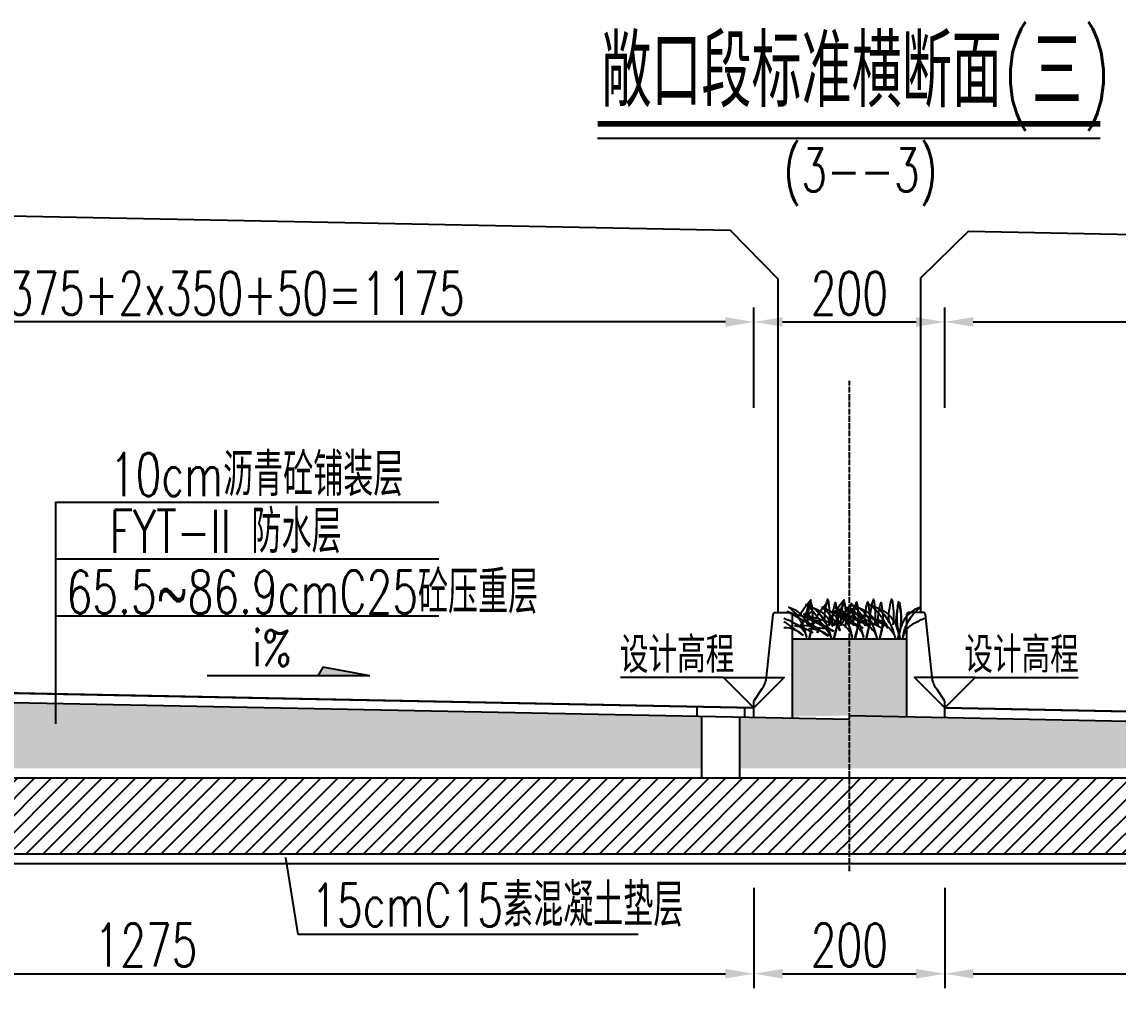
# Model space of a CAD drawing. Header units: millimetres. Extents: x -5615 to 11854, y -4751 to 15404.
# Drawn here: x 615 to 1765, y 12421 to 13434 of the extents above; entities that cross this region are included whole.
import ezdxf
from ezdxf.enums import TextEntityAlignment as Align

# ---------------------------------------------------------------- set-up
doc = ezdxf.new("R2010")
doc.units = ezdxf.units.MM
doc.header["$LTSCALE"] = 0.25
doc.header["$MEASUREMENT"] = 0
doc.linetypes.add('ACAD_ISO04W100', pattern=[30, 24, -3, 0, -3])
for name, color, linetype in [('3', 3, 'Continuous'), ('中心线', 5, 'ACAD_ISO04W100'), ('填充', 8, 'Continuous'), ('尺寸', 7, 'Continuous'), ('建筑限界', 9, 'Continuous'), ('文字', 7, 'Continuous'), ('标注', 7, 'Continuous'), ('次轮廓线', 7, 'Continuous'), ('轮廓线', 1, 'Continuous')]:
    doc.layers.add(name, color=color, linetype=linetype)
doc.styles.get("Standard").update_dxf_attribs({"font": 'simplex1.shx', "width": 0.7, "bigfont": 'hztxt.shx'})
doc.dimstyles.new('150', dxfattribs={"dimscale": 15, "dimtxt": 3, "dimasz": 2, "dimexe": 1, "dimexo": 1, "dimgap": 0.5, "dimtad": 1, "dimdec": 1, "dimdsep": 46, "dimtxsty": 'Standard', "dimcen": 0.5, "dimadec": 0, "dimazin": 0, "dimtfac": 1, "dimtdec": 1, "dimtofl": 0, "dimtmove": 2, "dimatfit": 3, "dimfxl": 0, "dimtolj": 1, "dimtzin": 0, "dimarcsym": 0})
pattern_1 = [(45, (0, 204.0652064014721), (-8.838834764831843, 8.838834764831844), [])]

# ---------------------------------------------------------------- blocks, each defined once
blk = doc.blocks.new('*D128')
at = {"layer": '标注', "color": 0, "lineweight": -2}
for p, q in [((107.8684785823424, 12526.27069068482), (107.8684785823424, 12421.27069068482)), ((1382.868478582343, 12526.27069068482), (1382.868478582343, 12421.27069068482)), ((137.8684785823424, 12436.27069068482), (1352.868478582343, 12436.27069068482))]:
    blk.add_line(p, q, dxfattribs=at)
at = {"layer": '标注', "color": 0}
for points in [[(137.8684785823424, 12441.27069068482), (137.8684785823424, 12431.27069068482), (107.8684785823424, 12436.27069068482)], [(1352.868478582343, 12441.27069068482), (1352.868478582343, 12431.27069068482), (1382.868478582343, 12436.27069068482)]]:
    blk.add_solid(points, dxfattribs=at)
at = {"layer": '标注', "color": 0, "insert": (745.3684785823425, 12466.27069068482), "char_height": 45, "attachment_point": 5}
blk.add_mtext('\\A1;1275', dxfattribs=at)
blk = doc.blocks.new('*D129')
at = {"layer": '标注', "color": 0, "lineweight": -2}
for p, q in [((1382.868478582343, 12526.27069068482), (1382.868478582343, 12421.27069068482)), ((1582.868478582343, 12526.27069068482), (1582.868478582343, 12421.27069068482)), ((1412.868478582343, 12436.27069068482), (1552.868478582343, 12436.27069068482))]:
    blk.add_line(p, q, dxfattribs=at)
at = {"layer": '标注', "color": 0}
for points in [[(1412.868478582343, 12441.27069068482), (1412.868478582343, 12431.27069068482), (1382.868478582343, 12436.27069068482)], [(1552.868478582343, 12441.27069068482), (1552.868478582343, 12431.27069068482), (1582.868478582343, 12436.27069068482)]]:
    blk.add_solid(points, dxfattribs=at)
at = {"layer": '标注', "color": 0, "insert": (1482.868478582343, 12466.27069068482), "char_height": 45, "attachment_point": 5}
blk.add_mtext('\\A1;200', dxfattribs=at)
blk = doc.blocks.new('*D130')
at = {"layer": '标注', "color": 0, "lineweight": -2}
for p, q in [((1582.868478582343, 12526.27069068482), (1582.868478582343, 12421.27069068482)), ((2857.868478582343, 12526.27069068482), (2857.868478582343, 12421.27069068482)), ((1612.868478582343, 12436.27069068482), (2827.868478582343, 12436.27069068482))]:
    blk.add_line(p, q, dxfattribs=at)
at = {"layer": '标注', "color": 0}
for points in [[(1612.868478582343, 12441.27069068482), (1612.868478582343, 12431.27069068482), (1582.868478582343, 12436.27069068482)], [(2827.868478582343, 12441.27069068482), (2827.868478582343, 12431.27069068482), (2857.868478582343, 12436.27069068482)]]:
    blk.add_solid(points, dxfattribs=at)
at = {"layer": '标注', "color": 0, "insert": (2220.368478582343, 12466.27069068482), "char_height": 45, "attachment_point": 5}
blk.add_mtext('\\A1;1275', dxfattribs=at)
blk = doc.blocks.new('*D136')
at = {"layer": '标注', "color": 0, "lineweight": -2}
for p, q in [((1382.868478582342, 13029.34438985231), (1382.868478582342, 13134.34438985231)), ((1582.868478582342, 13029.34438985231), (1582.868478582342, 13134.34438985231)), ((1412.868478582342, 13119.34438985231), (1552.868478582342, 13119.34438985231))]:
    blk.add_line(p, q, dxfattribs=at)
at = {"layer": '标注', "color": 0}
for points in [[(1412.868478582342, 13124.34438985231), (1412.868478582342, 13114.34438985231), (1382.868478582342, 13119.34438985231)], [(1552.868478582342, 13124.34438985231), (1552.868478582342, 13114.34438985231), (1582.868478582342, 13119.34438985231)]]:
    blk.add_solid(points, dxfattribs=at)
at = {"layer": '标注', "color": 0, "insert": (1482.868478582342, 13149.34438985231), "char_height": 45, "attachment_point": 5}
blk.add_mtext('\\A1;200', dxfattribs=at)
blk = doc.blocks.new('*D138')
at = {"layer": '标注', "color": 0, "lineweight": -2}
for p, q in [((1582.868478582342, 13029.34438985231), (1582.868478582342, 13134.34438985231)), ((2757.868478582343, 13029.34438985231), (2757.868478582343, 13134.34438985231)), ((1612.868478582342, 13119.34438985231), (2727.868478582343, 13119.34438985231))]:
    blk.add_line(p, q, dxfattribs=at)
at = {"layer": '标注', "color": 0}
for points in [[(1612.868478582342, 13124.34438985231), (1612.868478582342, 13114.34438985231), (1582.868478582342, 13119.34438985231)], [(2727.868478582343, 13124.34438985231), (2727.868478582343, 13114.34438985231), (2757.868478582343, 13119.34438985231)]]:
    blk.add_solid(points, dxfattribs=at)
at = {"layer": '标注', "color": 0, "insert": (2170.368478582343, 13149.34438985231), "char_height": 45, "attachment_point": 5}
blk.add_mtext('\\A1;50+2x350+375+50=1175', dxfattribs=at)
blk = doc.blocks.new('箭头')
at = {"layer": '尺寸'}
blk.add_hatch(color=256, dxfattribs=at).paths.add_polyline_path([(8.218444865680186e-15, 0), (-0.3451224664486858, 0.5977696467225542), (-3.634189297291329, 0)])
for p, q in [((-3.634189297291329, 0), (-0.3451224664486858, 0.5977696467225542)), ((-3.634189297291272, 0), (7.736191467181328, 0)), ((-0.3451224664486858, 0.5977696467225542), (0, 1.4210854715202e-14))]:
    blk.add_line(p, q, dxfattribs=at)
blk = doc.blocks.new('*D143')
at = {"layer": '标注', "color": 0, "lineweight": -2}
for p, q in [((207.8684785823298, 13029.34438985231), (207.8684785823298, 13134.34438985231)), ((1382.868478582331, 13029.34438985231), (1382.868478582331, 13134.34438985231)), ((1352.868478582331, 13119.34438985231), (237.8684785823298, 13119.34438985231))]:
    blk.add_line(p, q, dxfattribs=at)
at = {"layer": '标注', "color": 0}
for points in [[(237.8684785823298, 13124.34438985231), (237.8684785823298, 13114.34438985231), (207.8684785823298, 13119.34438985231)], [(1352.868478582331, 13124.34438985231), (1352.868478582331, 13114.34438985231), (1382.868478582331, 13119.34438985231)]]:
    blk.add_solid(points, dxfattribs=at)
at = {"layer": '标注', "color": 0, "insert": (795.3684785823302, 13149.34438985231), "char_height": 45, "attachment_point": 5}
blk.add_mtext('\\A1;50+375+2x350+50=1175', dxfattribs=at)

msp = doc.modelspace()

# ---------------------------------------------------------------- hatches: boundary and pattern name
at = {"layer": '填充'}
h = msp.add_hatch(dxfattribs=at)
h.set_pattern_fill('ANSI31', color=256, scale=100, style=0)
h.set_pattern_definition(pattern_1)
h.paths.add_polyline_path([(89.83739667323334, 12706.92879285906, -0.1578683571644316), (107.8684785823416, 12762.61349136698), (107.8684785823416, 12731.43057517922), (117.8684785823416, 12731.43057517922), (127.980838132904, 12641.43057517922), (253.6486129156729, 12641.43057517922, -0.6771337757038349)], flags=17)
h.paths.add_polyline_path([(-72.13152141765795, 12641.43057517923), (47.86847858234205, 12661.43057517922), (47.86847858234341, 12971.43057517922), (107.8684785823416, 12971.43057517922), (107.8684785823416, 12762.61349136698, 0.1578683571644316), (89.83739667323334, 12706.92879285906, 0.6771337757038455), (253.6486129156747, 12641.43057517922), (1482.868478582343, 12641.43057517922), (1482.868478582343, 12561.43057517923), (-72.13152141765795, 12561.43057517923)])
h = msp.add_hatch(dxfattribs=at)
h.set_pattern_fill('ANSI31', color=256, scale=100, style=0)
h.set_pattern_definition(pattern_1)
h.paths.add_polyline_path([(2712.088344249009, 12641.43057517922, 0.6771337757038559), (2875.899560491452, 12706.92879285906, 0.1578683571644316), (2857.868478582343, 12762.61349136698), (2857.868478582343, 12731.43057517922), (2847.868478582343, 12731.43057517922), (2837.756119031782, 12641.43057517922)], flags=17)
h.paths.add_polyline_path([(3037.868478582342, 12561.43057517923), (3037.868478582343, 12641.43057517922), (2917.868478582343, 12661.43057517923), (2917.868478582341, 12971.43057517922), (2857.868478582343, 12971.43057517923), (2857.868478582343, 12762.61349136698, -0.1578683571644316), (2875.899560491452, 12706.92879285906, -0.6771337757038455), (2712.08834424901, 12641.43057517922), (1482.868478582343, 12641.43057517922), (1482.868478582343, 12561.43057517922)])
h = msp.add_hatch(dxfattribs=at)
h.set_pattern_fill('AR-SAND', color=256, style=0)
h.set_pattern_definition([(37.50000000000001, (4.547473508864641e-13, 13028.4726332324), (-0.06299335810960816, 1.926823769013159), [0, -1.52, 0, -1.7, 0, -1.625]), (7.499999999999999, (4.547473508864641e-13, 13028.4726332324), (1.769776705267727, 2.82214606522974), [0, -0.82, 0, -1.37, 0, -0.525]), (327.5, (-1.229999999999545, 13028.4726332324), (3.114141861751495, 0.005659053536964498), [0, -0.5, 0, -1.8, 0, -2.35]), (317.5, (-1.229999999999545, 13028.4726332324), (3.006126604572293, 0.8776755649342491), [0, -0.25, 0, -1.18, 0, -1.35])])
h.paths.add_polyline_path([(1542.868478582346, 12787.20719381873), (1482.868478582343, 12787.20719381873), (1482.868478582342, 12706.93057517922), (1542.868478582344, 12705.73057517922)])
h.paths.add_polyline_path([(1482.868478582343, 12787.20719381873), (1422.868478582339, 12787.20719381873), (1422.86847858234, 12705.73057517922), (1482.868478582343, 12706.93057517922)])
h = msp.add_hatch(dxfattribs=at)
h.set_pattern_fill('AR-CONC', color=256, scale=5, style=0)
h.set_pattern_definition([(130, (2965.736957164672, 8266.583921984273), (-35.86300913003767, -3.137606749129755), [3.75, -41.25]), (185, (2965.736957164672, 8266.583921984273), (6.937566680650001, 37.60960668500059), [3, -33]), (79.54860000000001, (2962.748373164672, 8266.322454984273), (-28.92546908570108, 34.47197710304768), [3.1870095, -35.0571056]), (133.8158, (2965.736957164672, 8276.583921984273), (-53.36205243128222, -8.275950716450904), [5.625, -61.875]), (83.3644, (2961.290119914672, 8275.894256634274), (-46.73313527743517, 48.70589354502209), [4.780514399999995, -52.58564999999997]), (188.8158, (2965.736957164672, 8276.583921984273), (-46.73309725668136, 48.70593004626623), [4.499999999999996, -49.49999999999996]), (159, (2960.736957164672, 8274.083921984273), (-29.84535260592308, -20.13094453326694), [3.75, -41.25]), (214, (2960.736957164672, 8274.083921984273), (-12.16576659607909, 36.25750225234265), [3, -33]), (108.5486, (2958.249845514672, 8272.406341684273), (-42.0111314290745, 16.12652483549762), [3.187009499999998, -35.05710559999996]), (142.5, (2965.736957164672, 8266.583921984273), (-0.6079927658645334, 16.64469269156557), [0, -32.59999999999999, 0, -33.5, 0, -33.125]), (172.5, (2965.736957164672, 8266.583921984273), (-13.15347687210743, 19.72058559411801), [0, -19.1, 0, -31.85, 0, -12.625]), (212.5, (2976.886957164672, 8266.583921984273), (-26.69112180862045, -1.12774358671899), [0, -12.49999999999999, 0, -38.99999999999996, 0, -51.74999999999996]), (222.5, (2981.886957164672, 8266.583921984273), (-29.15930846711931, 5.005249116615882), [0, -16.25, 0, -25.9, 0, -36.75])])
h.paths.add_polyline_path([(1382.868478582331, 12704.93057517921), (1482.86847858233, 12702.93057517921), (1482.86847858233, 12651.43057517921), (1382.86847858233, 12651.43057517921)])
h.paths.add_polyline_path([(248.8684785823298, 12727.61057517921), (254.8684785823298, 12727.49057517921), (254.8684785823298, 12737.49057517921), (264.8684785823307, 12737.29057517921), (264.8684785823289, 12727.29057517922), (279.7806543084062, 12726.99233166469, -0.008641305280392253), (279.8373966732215, 12723.7093711686, -0.2108359272840689), (248.8684785823298, 12653.53088052118)])
edge = h.paths.add_edge_path()
edge.add_line((1327.868478582342, 12651.43057517921), (1327.868478582342, 12706.03057517921))
edge.add_line((1327.868478582342, 12706.03057517921), (279.7806543084062, 12726.99233166469))
edge.add_arc((184.8373966731952, 12723.70937116859), 95.00000000002632, -49.53737339331849, 1.98039199580478, ccw=False)
edge.add_line((246.4878277367989, 12651.43057517921), (1327.868478582342, 12651.43057517921))
h.paths.add_polyline_path([(1367.868478582343, 12705.23057517922), (1367.868478582342, 12651.43057517921), (1382.86847858233, 12651.43057517921), (1382.868478582331, 12704.93057517921)])
h = msp.add_hatch(dxfattribs=at)
h.set_pattern_fill('AR-CONC', color=256, scale=5, style=0)
h.set_pattern_definition([(130, (2965.736957164684, 12121.9033308237), (-35.86300913003767, -3.137606749129755), [3.75, -41.24999999999999]), (185, (2965.736957164684, 12121.9033308237), (6.937566680649999, 37.60960668500059), [2.999999999999999, -32.99999999999999]), (79.54860000000001, (2962.748373164684, 12121.6418638237), (-28.92546908570107, 34.47197710304768), [3.1870095, -35.0571056]), (133.8158, (2965.736957164684, 12131.9033308237), (-53.36205243128221, -8.275950716450904), [5.624999999999999, -61.87499999999999]), (83.3644, (2961.290119914684, 12131.2136654737), (-46.73313527743516, 48.70589354502209), [4.780514399999994, -52.58564999999996]), (188.8158, (2965.736957164684, 12131.9033308237), (-46.73309725668135, 48.70593004626623), [4.499999999999994, -49.49999999999994]), (159, (2960.736957164684, 12129.4033308237), (-29.84535260592308, -20.13094453326694), [3.749999999999999, -41.24999999999999]), (214, (2960.736957164684, 12129.4033308237), (-12.16576659607908, 36.25750225234265), [2.999999999999999, -32.99999999999999]), (108.5486, (2958.249845514684, 12127.7257505237), (-42.01113142907449, 16.12652483549762), [3.187009499999998, -35.05710559999996]), (142.5, (2965.736957164684, 12121.9033308237), (-0.6079927658645333, 16.64469269156557), [0, -32.59999999999999, 0, -33.49999999999999, 0, -33.12499999999999]), (172.5, (2965.736957164684, 12121.9033308237), (-13.15347687210743, 19.72058559411801), [0, -19.09999999999999, 0, -31.84999999999999, 0, -12.625]), (212.5000000000001, (2976.886957164684, 12121.9033308237), (-26.69112180862045, -1.12774358671899), [0, -12.5, 0, -38.99999999999999, 0, -51.74999999999999]), (222.5, (2981.886957164684, 12121.9033308237), (-29.1593084671193, 5.005249116615882), [0, -16.25, 0, -25.9, 0, -36.74999999999999])])
h.paths.add_polyline_path([(1582.868478582343, 12704.93057517922), (2702.868478582342, 12682.53057517922), (2702.868478582342, 12692.53057517922), (2712.868478582342, 12692.33057517922), (2712.868478582342, 12682.23057517922), (2717.868478582342, 12682.13057517922), (2717.868478582342, 12651.43057517922), (1582.868478582342, 12651.43057517922)])
h.paths.add_polyline_path([(1482.868478582342, 12706.93057517922), (1582.868478582343, 12704.93057517922), (1582.868478582343, 12651.43057517922), (1482.868478582342, 12651.43057517922)])

# ---------------------------------------------------------------- linework, layer by layer
for p, q in [((1218.917672850669, 13311.9653710832), (1745.884714883527, 13311.9653710832)), ((1422.868478582339, 12787.20719381873), (1542.868478582345, 12787.20719381873)), ((1351.048673428932, 12746.75038033261), (1242.946757260299, 12746.75038033261)), ((1614.688283735753, 12746.75038033261), (1722.790199904386, 12746.75038033261)), ((1322.868478582342, 12716.13057517921), (1322.868478582343, 12706.13057517922)), ((1372.868478582342, 12715.13057517921), (1372.868478582342, 12705.13057517921)), ((1327.868478582342, 12706.03057517921), (1327.868478582342, 12641.43057517922)), ((1367.868478582343, 12705.23057517921), (1367.868478582342, 12641.43057517922)), ((904.8591237484472, 12477.4913909665), (892.0495319117656, 12558.01005814504)), ((1261.55119749039, 12477.4913909665), (904.8591237484472, 12477.4913909665))]:
    msp.add_line(p, q)
at = {"ltscale": 100}
for p, q in [((650.5539543213629, 12930.59229050237), (650.5539543213507, 12698.17043215526)), ((650.553954321363, 12930.59229050237), (1052.363551974988, 12930.59229050237)), ((650.5539543213598, 12870.9906304215), (1052.363551974985, 12870.9906304215)), ((650.5539543213562, 12811.38897034063), (1052.363551974985, 12811.38897034063))]:
    msp.add_line(p, q, dxfattribs=at)
for points, format in [([(1218.917672850669, 13326.9653710832, 6, 6, 0), (1745.884714883527, 13326.9653710832, 0.6, 0.6, 0)], "xyseb"), ([(1382.868478582343, 12704.93057517922), (1382.868478582343, 12721.64765377906, -0.1529225105706101), (1383.31505366816, 12723.0736433028), (1391.633817814137, 12735.05266367301, 0.126333165749107), (1396.050261033765, 12746.94247167036), (1402.933988812807, 12812.69089725224, -0.3839792986594324), (1405.420398356366, 12814.93057517922), (1420.368478582343, 12814.93057517922, -0.414213562373095), (1422.868478582343, 12812.43057517922), (1422.868478582343, 12704.13057517921)], "xyb"), ([(1582.868478582342, 12704.93057517922), (1582.868478582342, 12721.64765377906, 0.1529225105706101), (1582.421903496526, 12723.0736433028), (1574.103139350549, 12735.05266367301, -0.126333165749107), (1569.68669613092, 12746.94247167036), (1562.802968351878, 12812.69089725224, 0.3839792986594324), (1560.31655880832, 12814.93057517922), (1545.368478582342, 12814.93057517922, 0.414213562373095), (1542.868478582342, 12812.43057517922), (1542.868478582342, 12705.73057517925)], "xyb")]:
    msp.add_lwpolyline(points, format=format)
at = {"layer": '3', "color": 9}
for points in [[(1449.474838458588, 12798.2933787521, -0.01337500896719315), (1418.12573631738, 12815.81801360394, -0.001491993746188416), (1449.87120151208, 12806.07564578226, -0.3024069964446792), (1455.766787739002, 12798.82550744167, 0.1063995794464212), (1437.173013104905, 12823.29471887283, -0.2267194896298997), (1457.127311668999, 12804.26311035583, -0.09120295402058273), (1460.301855859173, 12828.95888535016, -0.074281971914058), (1461.500194100987, 12801.97298493389)], [(1431.154212057274, 12811.84478013143, -0.06562417852629619), (1442.478014860976, 12828.05262100207, 0.006324379093348617), (1440.159415200044, 12822.1505596921, 0.006324379093348617)], [(1461.648594802621, 12800.98776410152, -0.1130590996068135), (1477.308355486567, 12828.05262100207, -0.03301363311483495), (1466.372709001149, 12801.03262774674, -0.03301363311483495)], [(1497.414856560525, 12798.2933787521, -0.01337500896719315), (1466.065754419317, 12815.81801360394, -0.001491993746188416), (1497.811219614018, 12806.07564578226, -0.3024069964446792), (1503.706805840939, 12798.82550744167, 0.1063995794464212), (1485.113031206842, 12823.29471887283, -0.2267194896298997), (1505.067329770937, 12804.26311035583, -0.09120295402058273), (1508.24187396111, 12828.95888535016, -0.074281971914058), (1509.440212202925, 12801.97298493389)], [(1516.581883190269, 12798.2933787521, -0.01337500896719315), (1485.232781049061, 12815.81801360394, -0.001491993746188416), (1516.978246243762, 12806.07564578226, -0.3024069964446792), (1522.873832470683, 12798.82550744167, 0.1063995794464212), (1504.280057836586, 12823.29471887283, -0.2267194896298997), (1524.234356400681, 12804.26311035583, -0.09120295402058273), (1527.408900590854, 12828.95888535016, -0.074281971914058), (1528.607238832669, 12801.97298493389)], [(1414.348019701709, 12808.91441400053, -0.03949780347352688), (1426.053885172595, 12803.24482101066, -0.232086957546342), (1438.023091280364, 12789.08351033736, 0.1911866529753958), (1419.429316646267, 12820.46389410123, -0.2267194896298997), (1439.383615210362, 12801.43228558423, -0.09120295402058273), (1442.558159400535, 12826.12806057856, -0.12390744431983), (1441.066734928118, 12788.29422322439, -0.06249467686856387), (1446.861587219548, 12806.21710654902)], [(1466.561482625545, 12795.4625539805, -0.01337500896719315), (1435.212380484333, 12812.98718883234, -0.001491993746188416), (1466.957845679034, 12803.24482101066, -0.3024069964446792), (1472.853431905959, 12795.99468267007, 0.1063995794464212), (1454.259657271858, 12820.46389410123, -0.2267194896298997), (1474.213955835953, 12801.43228558423, -0.09120295402058273), (1477.388500026126, 12826.12806057856, -0.074281971914058), (1478.586838267944, 12799.14216016229)], [(1439.726576785426, 12820.99789693881, 0.01124359949312697), (1436.028240161017, 12810.34940473436)], [(1437.250260868012, 12809.97371658404, -0.0794345324796165), (1444.411159309359, 12816.15328039101, -0.0794345324796165)], [(1440.052056960089, 12808.07886410828, -0.03949780347352688), (1451.757922430978, 12802.40927111842, -0.232086957546342), (1463.727128538747, 12788.24796044512, 0.1911866529753958), (1445.133353904647, 12819.62834420898, -0.2267194896298997), (1465.087652468741, 12800.59673569199, -0.09120295402058273), (1468.262196658918, 12825.29251068632, -0.12390744431983), (1466.770772186498, 12787.45867333215, -0.06249467686856387), (1472.565624477932, 12805.38155665678)], [(1448.240856224231, 12809.01395535982, -0.06562417852629619), (1459.564659027929, 12825.22179623047, 0.006324379093348617), (1457.246059367001, 12819.3197349205, 0.006324379093348617)], [(1462.288037803647, 12808.91441400053, -0.03949780347352688), (1473.993903274532, 12803.24482101066, -0.232086957546342), (1485.963109382301, 12789.08351033736, 0.1911866529753958), (1467.369334748204, 12820.46389410123, -0.2267194896298997), (1487.323633312299, 12801.43228558423, -0.09120295402058273), (1490.498177502472, 12826.12806057856, -0.12390744431983), (1489.006753030055, 12788.29422322439, -0.06249467686856387), (1494.801605321486, 12806.21710654902)], [(1464.445723146775, 12814.92303458099, -0.05514638385130815), (1470.675572428402, 12817.06539017668, 0.01753852015959176), (1466.777183434555, 12812.83870254684)], [(1466.362072372424, 12801.58185393369, -0.224547448722442), (1488.419268887039, 12819.89621494828, -0.01202916455228679), (1470.638038142432, 12798.72747632178)], [(1473.944893482611, 12808.17840546758, -0.06562417852629619), (1485.268696286312, 12824.38624633823, 0.006324379093348617), (1482.95009662538, 12818.48418502826, 0.006324379093348617)], [(1474.02771135396, 12808.91441400053, -0.03949780347352688), (1485.733576824845, 12803.24482101066, -0.232086957546342), (1497.702782932615, 12789.08351033736, 0.1911866529753958), (1479.109008298518, 12820.46389410123, -0.2267194896298997), (1499.063306862613, 12801.43228558423, -0.09120295402058273), (1502.237851052786, 12826.12806057856, -0.12390744431983), (1500.746426580369, 12788.29422322439, -0.06249467686856387), (1506.541278871799, 12806.21710654902)], [(1482.517258210763, 12817.33152227496, 0.01124359949312697), (1478.818921586354, 12806.68303007052)], [(1487.992075062026, 12808.07886410828, -0.03949780347352688), (1499.697940532915, 12802.40927111842, -0.232086957546342), (1511.667146640685, 12788.24796044512, 0.1911866529753958), (1493.073372006584, 12819.62834420898, -0.2267194896298997), (1513.027670570679, 12800.59673569199, -0.09120295402058273), (1516.202214760855, 12825.29251068632, -0.12390744431983), (1514.710790288435, 12787.45867333215, -0.06249467686856387), (1520.505642579869, 12805.38155665678)], [(1507.159101691771, 12808.07886410828, -0.03949780347352688), (1518.864967162659, 12802.40927111842, -0.232086957546342), (1530.834173270429, 12788.24796044512, 0.1911866529753958), (1512.240398636328, 12819.62834420898, -0.2267194896298997), (1532.194697200423, 12800.59673569199, -0.09120295402058273), (1535.3692413906, 12825.29251068632, -0.12390744431983), (1533.877816918179, 12787.45867333215, -0.06249467686856387), (1539.672669209613, 12805.38155665678)], [(1562.568274892883, 12808.91441400053, 0.03949780347352688), (1550.862409421998, 12803.24482101066, 0.232086957546342), (1538.893203314229, 12789.08351033736, -0.1911866529753958), (1557.486977948325, 12820.46389410123, 0.2267194896298997), (1537.532679384231, 12801.43228558423, 0.09120295402058273), (1534.358135194057, 12826.12806057856, 0.12390744431983), (1535.849559666475, 12788.2942232244, 0.06249467686856387), (1530.054707375044, 12806.21710654903)], [(1414.348019701709, 12799.04466832815, -0.2088896955051112), (1434.149349255768, 12791.12093807368, 0.03093040308755659), (1414.348019701698, 12805.12350583131)], [(1432.250761190768, 12801.56135589187, -0.04447661443375966), (1434.617068534459, 12806.32491705089)], [(1434.746516785938, 12806.25284257739, 0.004865144859875189), (1433.375289582084, 12801.57140300328, 0.004865144859875189)], [(1440.052056960089, 12798.20911843591, -0.2088896955051112), (1459.853386514151, 12790.28538818144, 0.03093040308755659), (1440.052056960082, 12804.28795593907)], [(1480.040942293349, 12806.3073419202, -0.0794345324796165), (1487.201840734695, 12812.48690572717, -0.0794345324796165)], [(1444.882631238485, 12793.38790452752, 0.09318050137796592), (1425.608591727771, 12800.8646097964, -0.1501755313690277), (1449.461534015511, 12798.18694320762, -0.1501755313690277)], [(1439.620979411197, 12801.06069584242, -0.0226272261011228), (1441.138243286944, 12802.74030178145, -0.0226272261011228)], [(1440.718990119731, 12802.96793710974, 0.006671773847304433), (1439.657319583654, 12801.05487607188)], [(1461.969275405438, 12790.55707975592, 0.09318050137796592), (1442.695235894724, 12798.03378502481, -0.1501755313690277), (1466.548178182468, 12795.35611843602, -0.1501755313690277)], [(1448.977661959449, 12793.48924578091, -0.04447661443375966), (1450.160815631296, 12795.87102636042)], [(1450.225539757034, 12795.83498912367, 0.004865144859875189), (1449.539926155107, 12793.49426933661, 0.004865144859875189)]]:
    msp.add_lwpolyline(points, format="xyb", dxfattribs=at)
at = {"layer": '中心线'}
msp.add_line((1482.868478582343, 12543.6355678448), (1482.868478582343, 13057.50784704939), dxfattribs=at)
at = {"layer": '建筑限界'}
for points in [[(132.8684785823433, 12798.43057517921), (132.8684785823433, 13048.43057517921), (182.8684785823433, 13048.43057517921), (182.8684785823433, 13188.93057517921), (232.8684785823432, 13237.93057517921), (1357.868478582344, 13215.43057517921), (1407.868478582344, 13164.43057517921), (1407.868478582345, 12814.93057517922)], [(1557.868478582345, 12814.93057517922), (1557.868478582345, 13165.43057517921), (1607.868478582344, 13214.43057517921), (2732.868478582345, 13191.93057517921), (2782.868478582345, 13140.93057517921), (2782.868478582345, 12991.43057517921), (2832.868478582345, 12991.43057517921), (2832.868478582345, 12741.43057517921)], [(1382.868478582344, 12714.93057517921), (207.8684785823431, 12738.43057517921)], [(2757.868478582346, 12691.43057517921), (1582.868478582342, 12714.93057517921)]]:
    msp.add_lwpolyline(points, dxfattribs=at)
at = {"layer": '次轮廓线'}
for p, q in [((207.8684785823289, 12738.43057517921), (1382.868478582331, 12714.93057517921)), ((213.8684785823298, 12728.31057517921), (1482.86847858233, 12702.93057517921)), ((1582.868478582343, 12714.93057517922), (2757.868478582343, 12691.43057517922)), ((1482.868478582342, 12706.93057517922), (2700.868478582343, 12682.57057517922)), ((3047.868478582343, 12551.43057517922), (-82.13152141765764, 12551.43057517922))]:
    msp.add_line(p, q, dxfattribs=at)
for points in [[(1351.048673428932, 12746.75038033261), (1414.688283735725, 12746.75038033261), (1382.868478582331, 12714.93057517921)], [(1614.688283735753, 12746.75038033261), (1551.04867342896, 12746.75038033261), (1582.868478582355, 12714.93057517921)]]:
    msp.add_lwpolyline(points, close=True, dxfattribs=at)
at = {"layer": '轮廓线'}
for p, q in [((127.513356791151, 12641.43057517922), (2837.756119031781, 12641.43057517922)), ((3047.868478582343, 12561.43057517922), (-82.13152141765764, 12561.43057517923))]:
    msp.add_line(p, q, dxfattribs=at)

# ---------------------------------------------------------------- block references
at = {"layer": '尺寸', "xscale": -15, "yscale": 15, "zscale": 15}
msp.add_blockref('箭头', (925.7021105289241, 12748.5549529079), dxfattribs=at)

# ---------------------------------------------------------------- texts
at = {"layer": '文字', "width": 0.7}
for s, height, p in [('敞口段标准横断面(三)', 75, (1222.831105301841, 13344.46550611204)), ('(3--3)', 45, (1413.570022230199, 13256.15225354901)), ('10cm沥青砼铺装层', 45, (707.492605599445, 12936.91237288554)), ('FYT-II 防水层', 45, (707.4926055994418, 12877.31071280467)), ('65.5~86.9cmC25砼压重层', 45, (662.0733112144597, 12813.70579668482)), ('15cmC15素混凝土垫层', 45, (918.7126090161056, 12485.83461298831))]:
    msp.add_text(s, height=height, dxfattribs=at).set_placement(p)
at = {"layer": '文字', "width": 0.8}
for s, height, p in [('i%%%', 37.49999999999999, (877.5422115910151, 12777.51217216016)), ('设计高程', 37.5, (1302.264412740344, 12770.37719482354)), ('设计高程', 37.50000000000001, (1663.472544424341, 12770.37719482354))]:
    msp.add_text(s, height=height, dxfattribs=at).set_placement(p, align=Align.MIDDLE_CENTER)

# ---------------------------------------------------------------- dimensions: what is measured, and where the dimension line sits
at = {"layer": '标注'}
for base, p1, p2, text, picture, middle in [((207.8684785823298, 13119.34438985231), (1382.868478582331, 12714.93057517921), (207.8684785823298, 12798.43057517921), '50+375+2x350+50=<>', '*D143', (795.3684785823302, 13149.34438985231)), ((2757.868478582343, 13119.34438985231), (1582.868478582342, 12681.39209347451), (2757.868478582343, 12741.43057517922), '50+2x350+375+50=<>', '*D138', (2170.368478582343, 13149.34438985231))]:
    dim = msp.add_linear_dim(base=base, p1=p1, p2=p2, text=text, dimstyle='150', dxfattribs=at)
    dim.commit()
    dim.dimension.update_dxf_attribs({"geometry": picture, "text_midpoint": middle})
for base, p1, p2, picture, middle in [((1582.868478582342, 13119.34438985231), (1382.868478582342, 12714.93057517922), (1582.868478582342, 12714.93057517922), '*D136', (1482.868478582342, 13149.34438985231)), ((1382.868478582343, 12436.27069068482), (107.8684785823424, 12788.43057517921), (1382.868478582343, 12641.43057517922), '*D128', (745.3684785823425, 12466.27069068482)), ((2857.868478582343, 12436.27069068482), (1582.868478582343, 12641.43057517922), (2857.868478582343, 12731.43057517922), '*D130', (2220.368478582343, 12466.27069068482)), ((1582.868478582343, 12436.27069068482), (1382.868478582343, 12641.43057517922), (1582.868478582343, 12641.43057517922), '*D129', (1482.868478582343, 12466.27069068482))]:
    dim = msp.add_linear_dim(base=base, p1=p1, p2=p2, dimstyle='150', dxfattribs=at)
    dim.commit()
    dim.dimension.update_dxf_attribs({"geometry": picture, "text_midpoint": middle})

doc.saveas('drawing.dxf')
